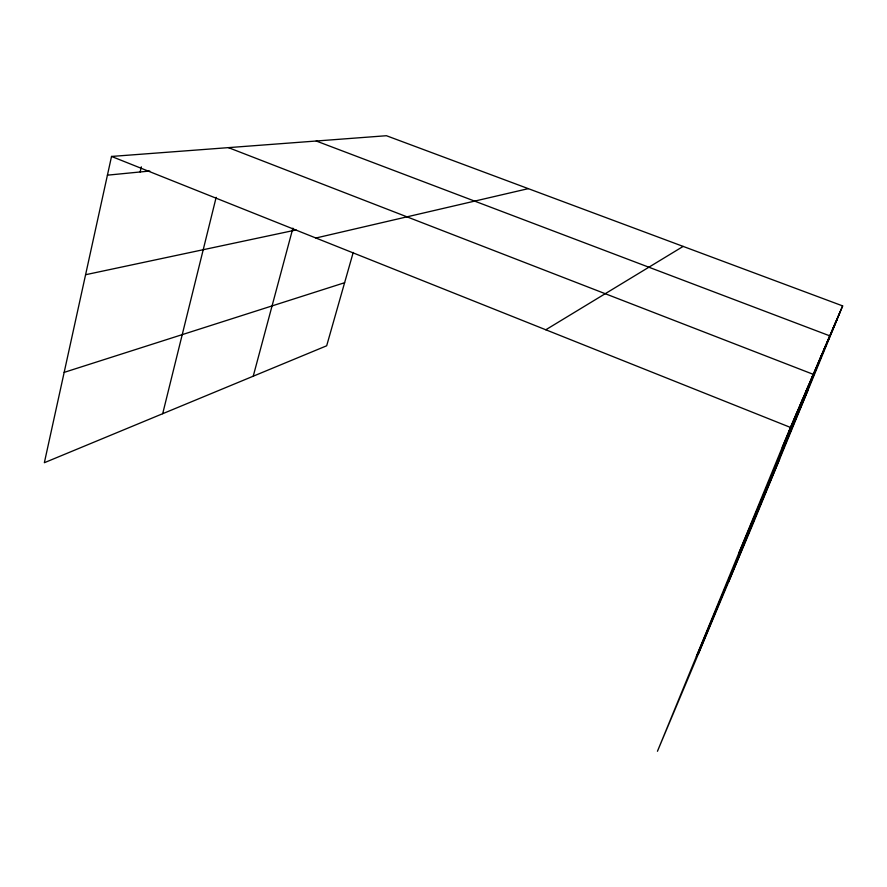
<?xml version="1.0" encoding="UTF-8"?>
<svg xmlns="http://www.w3.org/2000/svg" width="887" height="887" viewBox="0 0 887 887"><rect width="100%" height="100%" fill="white"/><g stroke="black" fill="none" stroke-linecap="round" stroke-linejoin="round"><path stroke-width="1.33" d="M842.65 305.904L790.45 427.423L657.444 751.278L752.653 524.738L842.65 305.904L386.422 135.722L111.529 156.445L44.35 462.715L326.671 345.786L353.214 252.451M140.157 171.967L141.321 166.834M162.687 413.708L216.162 197.324M253.227 376.21L292.898 228.147M789.053 431.514L796.925 412.355M795.273 416.99L802.835 398.585M800.983 403.663L808.257 385.956M698.302 654.052L813.246 374.336L228.436 147.63M811.095 380.057L822.127 353.68M819.776 359.8L826.096 344.455M728.626 581.894L829.777 335.851L316.238 141.011M826.684 343.679L835.343 322.912M832.25 330.707L840.344 311.282M696.384 656.469L779.584 459.255M738.749 553.311L808.334 389.349M782.234 447.414L837.25 319.021M545.804 329.776L683.156 246.409M64.163 372.374L344.611 282.72M315.883 238.015L528.297 188.643M85.584 274.726L296.114 229.966M107.416 175.171L149.781 171.025M111.529 156.445L790.45 427.423"/></g></svg>
